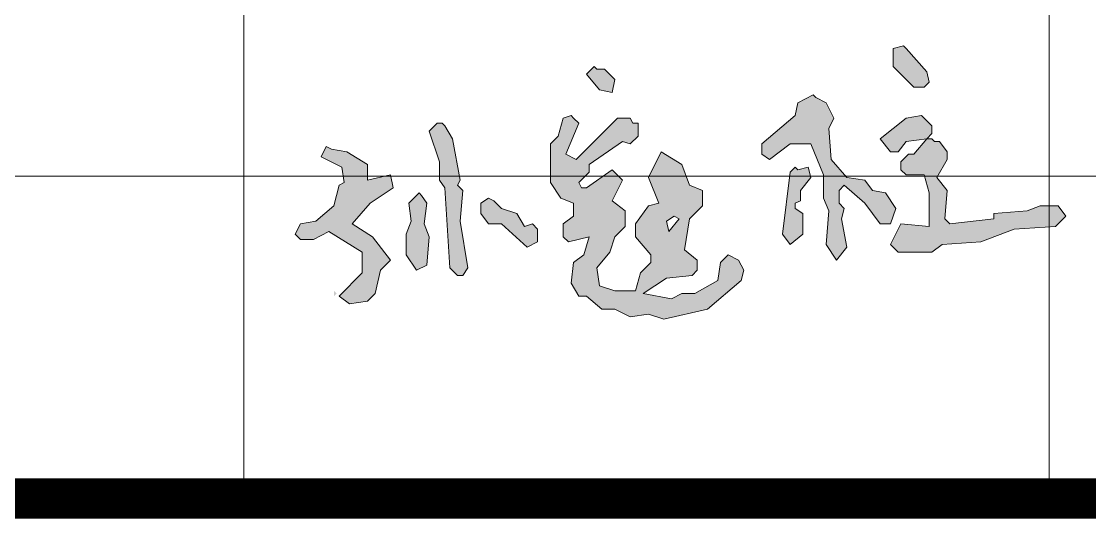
# Model space of a CAD drawing. Header units: millimetres. Extents: x 1442233 to 1526333, y -21810 to 275190.
# Drawn here: x 1507280 to 1509933, y 38540 to 39774 of the extents above; entities that cross this region are included whole.
import ezdxf

# ---------------------------------------------------------------- set-up
doc = ezdxf.new("R2010")
doc.units = ezdxf.units.MM
doc.header["$LTSCALE"] = 1500
doc.layers.add('1', color=7, linetype='Continuous')
doc.layers.add('PUB_TITLE', color=4, linetype='Continuous')
doc.layers.add('PUB_TEXT', color=7, linetype='Continuous', lineweight=15)

# ---------------------------------------------------------------- blocks, each defined once
blk = doc.blocks.new('1234')
at = {"layer": 'PUB_TEXT'}
for points in [[(1892478.1, 781510.1), (1892471.7, 781516.5), (1892446.1, 781510.1), (1892446.1, 781465.3), (1892497.3, 781414.1), (1892522.9, 781414.1), (1892535.7, 781426.9), (1892529.3, 781452.5)], [(1891710.1, 781458.9), (1891703.7, 781465.3), (1891684.5, 781446.1), (1891716.5, 781407.7), (1891748.5, 781401.3), (1891754.9, 781433.3), (1891729.3, 781458.9)], [(1892254.1, 781388.5), (1892247.7, 781394.9), (1892209.3, 781375.7), (1892202.9, 781343.7), (1892119.7, 781273.3), (1892119.7, 781247.7), (1892138.9, 781234.9), (1892190.1, 781273.3), (1892241.3, 781273.3), (1892273.3, 781196.5), (1892273.3, 781138.9), (1892286.1, 781106.9), (1892279.7, 781023.7), (1892305.3, 780985.3), (1892330.9, 781017.3), (1892318.1, 781087.7), (1892324.5, 781113.3), (1892311.7, 781126.1), (1892311.7, 781158.1), (1892324.5, 781170.9), (1892375.7, 781126.1), (1892414.1, 781074.9), (1892439.7, 781074.9), (1892452.5, 781113.3), (1892426.9, 781151.7), (1892394.9, 781158.1), (1892375.7, 781183.7), (1892330.9, 781190.1), (1892292.5, 781234.9), (1892286.1, 781311.7), (1892298.9, 781337.3), (1892279.7, 781375.7)], [(1892522.9, 781337.3), (1892516.5, 781343.7), (1892478.1, 781337.3), (1892414.1, 781286.1), (1892439.7, 781254.1), (1892458.9, 781254.1), (1892478.1, 781279.7), (1892529.3, 781286.1), (1892542.1, 781298.9), (1892542.1, 781318.1)], [(1891332.5, 781318.1), (1891326.1, 781324.5), (1891313.3, 781324.5), (1891294.1, 781305.3), (1891319.7, 781228.5), (1891319.7, 781183.7), (1891332.5, 781164.5), (1891345.3, 780966.1), (1891364.5, 780946.9), (1891377.3, 780946.9), (1891390.1, 780966.1), (1891370.9, 781081.3), (1891377.3, 781158.1), (1891364.5, 781170.9), (1891370.9, 781183.7), (1891351.7, 781286.1)], [(1892548.5, 781279.7), (1892542.1, 781286.1), (1892529.3, 781286.1), (1892497.3, 781247.7), (1892484.5, 781247.7), (1892465.3, 781228.5), (1892465.3, 781209.3), (1892478.1, 781196.5), (1892522.9, 781196.5), (1892535.7, 781151.7), (1892535.7, 781068.5), (1892465.3, 781074.9), (1892439.7, 781023.7), (1892458.9, 781004.5), (1892542.1, 781004.5), (1892567.7, 781023.7), (1892663.7, 781030.1), (1892746.9, 781062.1), (1892849.3, 781068.5), (1892874.9, 781094.1), (1892855.7, 781119.7), (1892810.9, 781119.7), (1892778.9, 781106.9), (1892695.7, 781100.5), (1892695.7, 781087.7), (1892586.9, 781074.9), (1892574.1, 781087.7), (1892580.5, 781158.1), (1892554.9, 781190.1), (1892580.5, 781234.9), (1892580.5, 781254.1), (1892561.3, 781279.7)], [(1891274.9, 781145.3), (1891268.5, 781151.7), (1891242.9, 781126.1), (1891249.3, 781081.3), (1891236.5, 781049.3), (1891236.5, 780998.1), (1891262.1, 780959.7), (1891287.7, 780972.5), (1891294.1, 781042.9), (1891281.3, 781074.9), (1891287.7, 781126.1)], [(1891454.1, 781132.5), (1891441.3, 781138.9), (1891422.1, 781126.1), (1891422.1, 781100.5), (1891441.3, 781074.9), (1891473.3, 781074.9), (1891537.3, 781017.3), (1891562.9, 781030.1), (1891562.9, 781062.1), (1891550.1, 781074.9), (1891530.9, 781068.5), (1891511.7, 781100.5), (1891473.3, 781113.3)]]:
    blk.add_hatch(color=256, dxfattribs=at).paths.add_polyline_path(points)
h = blk.add_hatch(color=256, dxfattribs=at)
h.paths.add_polyline_path([(1891902.1, 781094.1), (1891914.9, 781087.7), (1891889.3, 781055.7), (1891882.9, 781081.3)], flags=16)
h.paths.add_polyline_path([(1891652.5, 781337.3), (1891646.1, 781343.7), (1891626.9, 781337.3), (1891614.1, 781292.5), (1891594.9, 781273.3), (1891594.9, 781177.3), (1891620.5, 781138.9), (1891652.5, 781126.1), (1891652.5, 781094.1), (1891626.9, 781074.9), (1891626.9, 781042.9), (1891639.7, 781030.1), (1891690.9, 781042.9), (1891678.1, 780998.1), (1891652.5, 780978.9), (1891646.1, 780927.7), (1891665.3, 780895.7), (1891684.5, 780895.7), (1891722.9, 780863.7), (1891754.9, 780863.7), (1891793.3, 780844.5), (1891838.1, 780850.9), (1891876.5, 780838.1), (1891985.3, 780863.7), (1892068.5, 780934.1), (1892074.9, 780959.7), (1892062.1, 780985.3), (1892036.5, 780998.1), (1892017.3, 780978.9), (1892010.9, 780934.1), (1891953.3, 780902.1), (1891921.3, 780902.1), (1891895.7, 780889.3), (1891825.3, 780902.1), (1891882.9, 780940.5), (1891946.9, 780946.9), (1891959.7, 780959.7), (1891959.7, 780985.3), (1891927.7, 781010.9), (1891940.5, 781087.7), (1891972.5, 781119.7), (1891972.5, 781158.1), (1891940.5, 781170.9), (1891921.3, 781222.1), (1891870.1, 781254.1), (1891838.1, 781190.1), (1891863.7, 781126.1), (1891838.1, 781119.7), (1891806.1, 781074.9), (1891806.1, 781042.9), (1891844.5, 780998.1), (1891844.5, 780978.9), (1891818.9, 780953.3), (1891806.1, 780908.5), (1891754.9, 780908.5), (1891716.5, 780921.3), (1891710.1, 780966.1), (1891742.1, 781004.5), (1891754.9, 781042.9), (1891780.5, 781068.5), (1891780.5, 781106.9), (1891748.5, 781132.5), (1891774.1, 781183.7), (1891748.5, 781209.3), (1891684.5, 781164.5), (1891671.7, 781164.5), (1891665.3, 781177.3), (1891690.9, 781202.9), (1891690.9, 781222.1), (1891774.1, 781279.7), (1891793.3, 781273.3), (1891812.5, 781292.5), (1891812.5, 781324.5), (1891799.7, 781324.5), (1891793.3, 781337.3), (1891761.3, 781337.3), (1891658.9, 781234.9), (1891633.3, 781247.7), (1891665.3, 781324.5)])
h = blk.add_hatch(color=256, dxfattribs=at)
h.paths.add_polyline_path([(1891063.7, 780902.1), (1891057.3, 780908.5), (1891057.3, 780895.7)], flags=16)
h.paths.add_polyline_path([(1891050.9, 781260.5), (1891038.1, 781266.9), (1891025.3, 781241.3), (1891076.5, 781215.7), (1891082.9, 781177.3), (1891070.1, 781170.9), (1891057.3, 781119.7), (1891012.5, 781081.3), (1890974.1, 781074.9), (1890961.3, 781049.3), (1890974.1, 781036.5), (1891006.1, 781036.5), (1891044.5, 781055.7), (1891127.7, 781004.5), (1891127.7, 780953.3), (1891070.1, 780895.7), (1891095.7, 780876.5), (1891140.5, 780882.9), (1891159.7, 780902.1), (1891172.5, 780959.7), (1891198.1, 780985.3), (1891153.3, 781042.9), (1891102.1, 781074.9), (1891146.9, 781126.1), (1891204.5, 781164.5), (1891198.1, 781196.5), (1891140.5, 781183.7), (1891140.5, 781222.1), (1891089.3, 781254.1)])
blk.add_hatch(color=256, dxfattribs=at).paths.add_polyline_path([(1892209.3, 781209.3), (1892202.9, 781215.7), (1892190.1, 781202.9), (1892170.9, 781049.3), (1892190.1, 781023.7), (1892222.1, 781049.3), (1892222.1, 781100.5), (1892202.9, 781113.3), (1892202.9, 781126.1), (1892215.7, 781132.5), (1892215.7, 781158.1), (1892241.3, 781190.1), (1892234.9, 781215.7)], flags=17)
for p, q in [((1890833.7, 780393.6), (1890833.7, 782793.6)), ((1892833.7, 780393.6), (1892833.7, 782793.6)), ((1897833.7, 781193.6), (1887333.7, 781193.6))]:
    blk.add_line(p, q, dxfattribs=at)
at = {"layer": 'PUB_TEXT', "elevation": 80839020.8}
for points in [[(1892478.1, 781510.1), (1892471.7, 781516.5), (1892446.1, 781510.1), (1892446.1, 781465.3), (1892497.3, 781414.1), (1892522.9, 781414.1), (1892535.7, 781426.9), (1892529.3, 781452.5), (1892478.1, 781510.1)], [(1891710.1, 781458.9), (1891703.7, 781465.3), (1891684.5, 781446.1), (1891716.5, 781407.7), (1891748.5, 781401.3), (1891754.9, 781433.3), (1891729.3, 781458.9), (1891710.1, 781458.9)], [(1892254.1, 781388.5), (1892247.7, 781394.9), (1892209.3, 781375.7), (1892202.9, 781343.7), (1892119.7, 781273.3), (1892119.7, 781247.7), (1892138.9, 781234.9), (1892190.1, 781273.3), (1892241.3, 781273.3), (1892273.3, 781196.5), (1892273.3, 781138.9), (1892286.1, 781106.9), (1892279.7, 781023.7), (1892305.3, 780985.3), (1892330.9, 781017.3), (1892318.1, 781087.7), (1892324.5, 781113.3), (1892311.7, 781126.1), (1892311.7, 781158.1), (1892324.5, 781170.9), (1892375.7, 781126.1), (1892414.1, 781074.9), (1892439.7, 781074.9), (1892452.5, 781113.3), (1892426.9, 781151.7), (1892394.9, 781158.1), (1892375.7, 781183.7), (1892330.9, 781190.1), (1892292.5, 781234.9), (1892286.1, 781311.7), (1892298.9, 781337.3), (1892279.7, 781375.7), (1892254.1, 781388.5)], [(1891652.5, 781337.3), (1891646.1, 781343.7), (1891626.9, 781337.3), (1891614.1, 781292.5), (1891594.9, 781273.3), (1891594.9, 781177.3), (1891620.5, 781138.9), (1891652.5, 781126.1), (1891652.5, 781094.1), (1891626.9, 781074.9), (1891626.9, 781042.9), (1891639.7, 781030.1), (1891690.9, 781042.9), (1891678.1, 780998.1), (1891652.5, 780978.9), (1891646.1, 780927.7), (1891665.3, 780895.7), (1891684.5, 780895.7), (1891722.9, 780863.7), (1891754.9, 780863.7), (1891793.3, 780844.5), (1891838.1, 780850.9), (1891876.5, 780838.1), (1891985.3, 780863.7), (1892068.5, 780934.1), (1892074.9, 780959.7), (1892062.1, 780985.3), (1892036.5, 780998.1), (1892017.3, 780978.9), (1892010.9, 780934.1), (1891953.3, 780902.1), (1891921.3, 780902.1), (1891895.7, 780889.3), (1891825.3, 780902.1), (1891882.9, 780940.5), (1891946.9, 780946.9), (1891959.7, 780959.7), (1891959.7, 780985.3), (1891927.7, 781010.9), (1891940.5, 781087.7), (1891972.5, 781119.7), (1891972.5, 781158.1), (1891940.5, 781170.9), (1891921.3, 781222.1), (1891870.1, 781254.1), (1891838.1, 781190.1), (1891863.7, 781126.1), (1891838.1, 781119.7), (1891806.1, 781074.9), (1891806.1, 781042.9), (1891844.5, 780998.1), (1891844.5, 780978.9), (1891818.9, 780953.3), (1891806.1, 780908.5), (1891754.9, 780908.5), (1891716.5, 780921.3), (1891710.1, 780966.1), (1891742.1, 781004.5), (1891754.9, 781042.9), (1891780.5, 781068.5), (1891780.5, 781106.9), (1891748.5, 781132.5), (1891774.1, 781183.7), (1891748.5, 781209.3), (1891684.5, 781164.5), (1891671.7, 781164.5), (1891665.3, 781177.3), (1891690.9, 781202.9), (1891690.9, 781222.1), (1891774.1, 781279.7), (1891793.3, 781273.3), (1891812.5, 781292.5), (1891812.5, 781324.5), (1891799.7, 781324.5), (1891793.3, 781337.3), (1891761.3, 781337.3), (1891658.9, 781234.9), (1891633.3, 781247.7), (1891665.3, 781324.5), (1891652.5, 781337.3)], [(1892522.9, 781337.3), (1892516.5, 781343.7), (1892478.1, 781337.3), (1892414.1, 781286.1), (1892439.7, 781254.1), (1892458.9, 781254.1), (1892478.1, 781279.7), (1892529.3, 781286.1), (1892542.1, 781298.9), (1892542.1, 781318.1), (1892522.9, 781337.3)], [(1891332.5, 781318.1), (1891326.1, 781324.5), (1891313.3, 781324.5), (1891294.1, 781305.3), (1891319.7, 781228.5), (1891319.7, 781183.7), (1891332.5, 781164.5), (1891345.3, 780966.1), (1891364.5, 780946.9), (1891377.3, 780946.9), (1891390.1, 780966.1), (1891370.9, 781081.3), (1891377.3, 781158.1), (1891364.5, 781170.9), (1891370.9, 781183.7), (1891351.7, 781286.1), (1891332.5, 781318.1)], [(1891050.9, 781260.5), (1891038.1, 781266.9), (1891025.3, 781241.3), (1891076.5, 781215.7), (1891082.9, 781177.3), (1891070.1, 781170.9), (1891057.3, 781119.7), (1891012.5, 781081.3), (1890974.1, 781074.9), (1890961.3, 781049.3), (1890974.1, 781036.5), (1891006.1, 781036.5), (1891044.5, 781055.7), (1891127.7, 781004.5), (1891127.7, 780953.3), (1891070.1, 780895.7), (1891095.7, 780876.5), (1891140.5, 780882.9), (1891159.7, 780902.1), (1891172.5, 780959.7), (1891198.1, 780985.3), (1891153.3, 781042.9), (1891102.1, 781074.9), (1891146.9, 781126.1), (1891204.5, 781164.5), (1891198.1, 781196.5), (1891140.5, 781183.7), (1891140.5, 781222.1), (1891089.3, 781254.1), (1891050.9, 781260.5)], [(1892548.5, 781279.7), (1892542.1, 781286.1), (1892529.3, 781286.1), (1892497.3, 781247.7), (1892484.5, 781247.7), (1892465.3, 781228.5), (1892465.3, 781209.3), (1892478.1, 781196.5), (1892522.9, 781196.5), (1892535.7, 781151.7), (1892535.7, 781068.5), (1892465.3, 781074.9), (1892439.7, 781023.7), (1892458.9, 781004.5), (1892542.1, 781004.5), (1892567.7, 781023.7), (1892663.7, 781030.1), (1892746.9, 781062.1), (1892849.3, 781068.5), (1892874.9, 781094.1), (1892855.7, 781119.7), (1892810.9, 781119.7), (1892778.9, 781106.9), (1892695.7, 781100.5), (1892695.7, 781087.7), (1892586.9, 781074.9), (1892574.1, 781087.7), (1892580.5, 781158.1), (1892554.9, 781190.1), (1892580.5, 781234.9), (1892580.5, 781254.1), (1892561.3, 781279.7), (1892548.5, 781279.7)], [(1892209.3, 781209.3), (1892202.9, 781215.7), (1892190.1, 781202.9), (1892170.9, 781049.3), (1892190.1, 781023.7), (1892222.1, 781049.3), (1892222.1, 781100.5), (1892202.9, 781113.3), (1892202.9, 781126.1), (1892215.7, 781132.5), (1892215.7, 781158.1), (1892241.3, 781190.1), (1892234.9, 781215.7), (1892209.3, 781209.3)], [(1891274.9, 781145.3), (1891268.5, 781151.7), (1891242.9, 781126.1), (1891249.3, 781081.3), (1891236.5, 781049.3), (1891236.5, 780998.1), (1891262.1, 780959.7), (1891287.7, 780972.5), (1891294.1, 781042.9), (1891281.3, 781074.9), (1891287.7, 781126.1), (1891274.9, 781145.3)], [(1891454.1, 781132.5), (1891441.3, 781138.9), (1891422.1, 781126.1), (1891422.1, 781100.5), (1891441.3, 781074.9), (1891473.3, 781074.9), (1891537.3, 781017.3), (1891562.9, 781030.1), (1891562.9, 781062.1), (1891550.1, 781074.9), (1891530.9, 781068.5), (1891511.7, 781100.5), (1891473.3, 781113.3), (1891454.1, 781132.5)], [(1891902.1, 781094.1), (1891914.9, 781087.7), (1891889.3, 781055.7), (1891882.9, 781081.3), (1891902.1, 781094.1)]]:
    blk.add_lwpolyline(points, dxfattribs=at)
at = {"layer": 'PUB_TITLE', "const_width": 100}
blk.add_lwpolyline([(1827733.7, 780393.6), (1908333.7, 780393.6), (1908333.7, 837793.6), (1827733.7, 837793.6)], close=True, dxfattribs=at)

msp = doc.modelspace()

# ---------------------------------------------------------------- block references
at = {"layer": '1'}
msp.add_blockref('1234', (-383000.8, -741803.9), dxfattribs=at)

doc.saveas('drawing.dxf')
